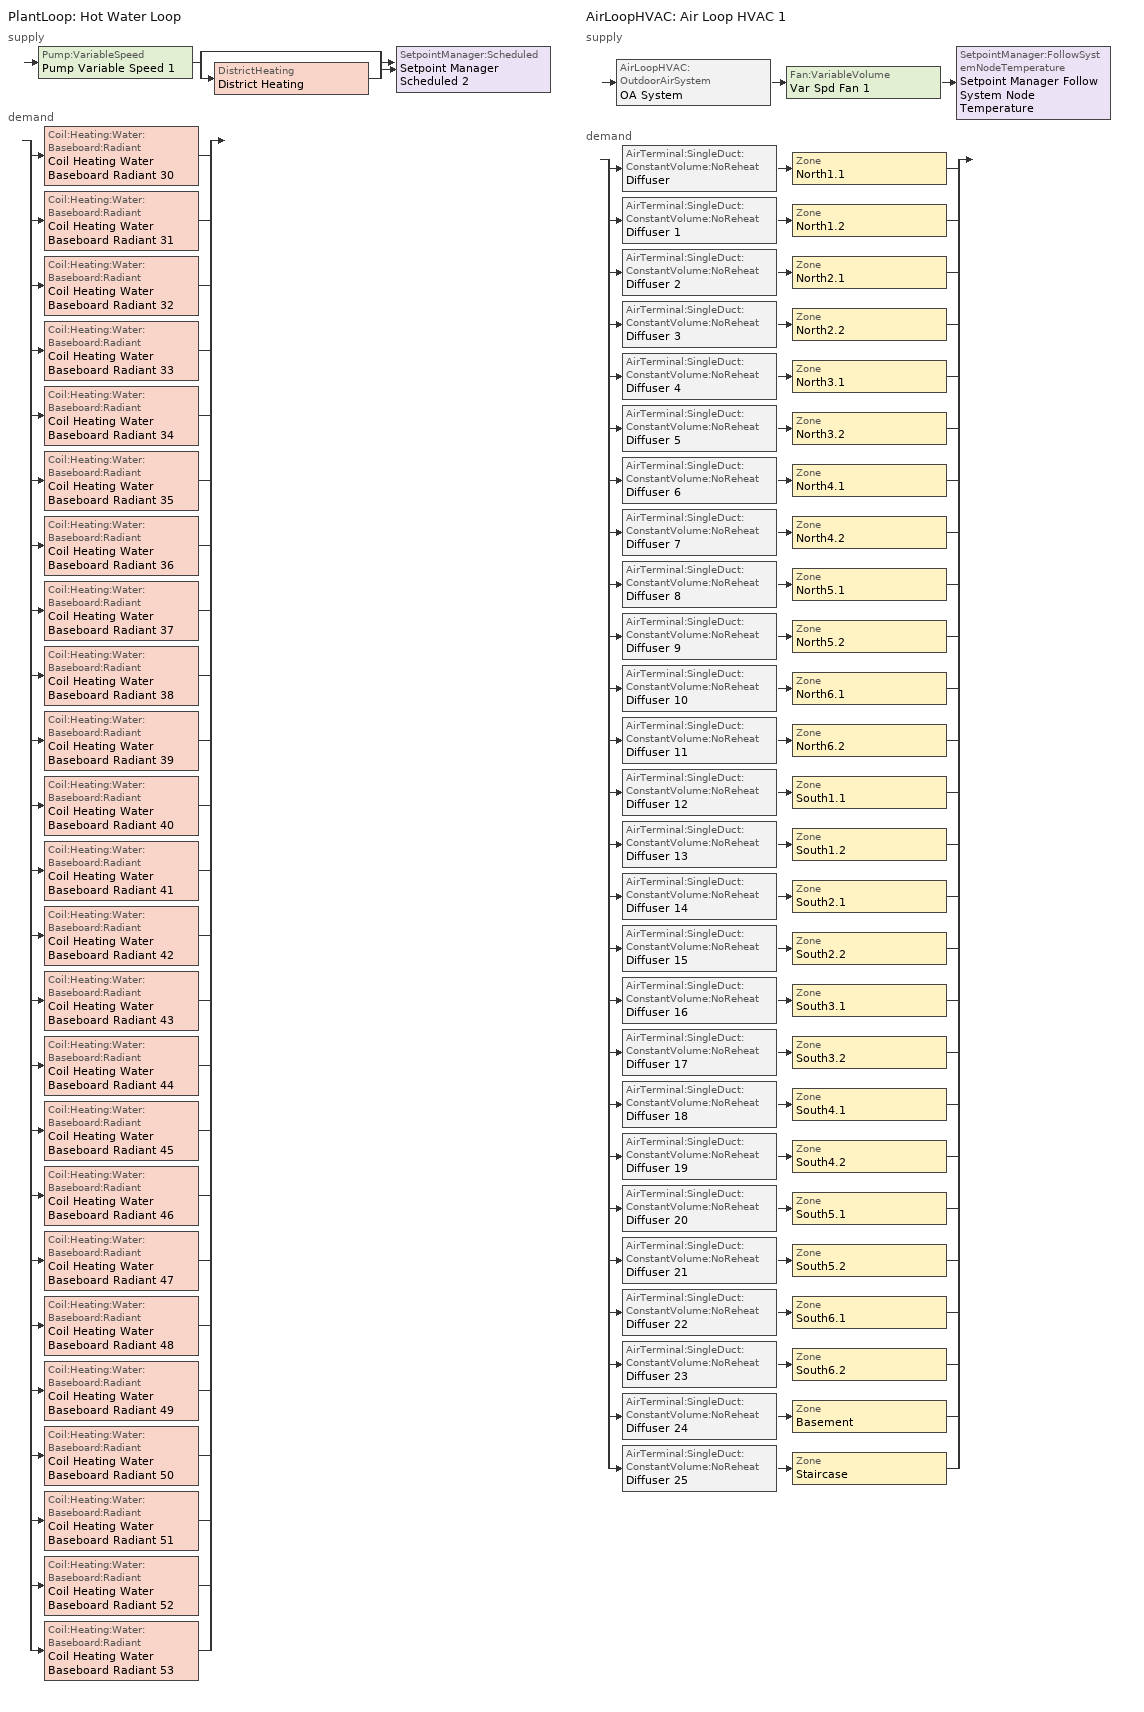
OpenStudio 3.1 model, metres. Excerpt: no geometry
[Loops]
PlantLoop 'Hot Water Loop'
 supply: Pump:VariableSpeed 'Pump Variable Speed 1' > split
  | bypass
  | DistrictHeating 'District Heating'
  join > SetpointManager:Scheduled 'Setpoint Manager Scheduled 2'
 demand: split
  | Coil:Heating:Water:Baseboard:Radiant 'Coil Heating Water Baseboard Radiant 30'
  | Coil:Heating:Water:Baseboard:Radiant 'Coil Heating Water Baseboard Radiant 31'
  | Coil:Heating:Water:Baseboard:Radiant 'Coil Heating Water Baseboard Radiant 32'
  | Coil:Heating:Water:Baseboard:Radiant 'Coil Heating Water Baseboard Radiant 33'
  | Coil:Heating:Water:Baseboard:Radiant 'Coil Heating Water Baseboard Radiant 34'
  | Coil:Heating:Water:Baseboard:Radiant 'Coil Heating Water Baseboard Radiant 35'
  | Coil:Heating:Water:Baseboard:Radiant 'Coil Heating Water Baseboard Radiant 36'
  | Coil:Heating:Water:Baseboard:Radiant 'Coil Heating Water Baseboard Radiant 37'
  | Coil:Heating:Water:Baseboard:Radiant 'Coil Heating Water Baseboard Radiant 38'
  | Coil:Heating:Water:Baseboard:Radiant 'Coil Heating Water Baseboard Radiant 39'
  | Coil:Heating:Water:Baseboard:Radiant 'Coil Heating Water Baseboard Radiant 40'
  | Coil:Heating:Water:Baseboard:Radiant 'Coil Heating Water Baseboard Radiant 41'
  | Coil:Heating:Water:Baseboard:Radiant 'Coil Heating Water Baseboard Radiant 42'
  | Coil:Heating:Water:Baseboard:Radiant 'Coil Heating Water Baseboard Radiant 43'
  | Coil:Heating:Water:Baseboard:Radiant 'Coil Heating Water Baseboard Radiant 44'
  | Coil:Heating:Water:Baseboard:Radiant 'Coil Heating Water Baseboard Radiant 45'
  | Coil:Heating:Water:Baseboard:Radiant 'Coil Heating Water Baseboard Radiant 46'
  | Coil:Heating:Water:Baseboard:Radiant 'Coil Heating Water Baseboard Radiant 47'
  | Coil:Heating:Water:Baseboard:Radiant 'Coil Heating Water Baseboard Radiant 48'
  | Coil:Heating:Water:Baseboard:Radiant 'Coil Heating Water Baseboard Radiant 49'
  | Coil:Heating:Water:Baseboard:Radiant 'Coil Heating Water Baseboard Radiant 50'
  | Coil:Heating:Water:Baseboard:Radiant 'Coil Heating Water Baseboard Radiant 51'
  | Coil:Heating:Water:Baseboard:Radiant 'Coil Heating Water Baseboard Radiant 52'
  | Coil:Heating:Water:Baseboard:Radiant 'Coil Heating Water Baseboard Radiant 53'
AirLoopHVAC 'Air Loop HVAC 1'
 supply: AirLoopHVAC:OutdoorAirSystem 'OA System' > Fan:VariableVolume 'Var Spd Fan 1' > SetpointManager:FollowSystemNodeTemperature 'Setpoint Manager Follow System Node Temperature'
 demand: split
  | AirTerminal:SingleDuct:ConstantVolume:NoReheat 'Diffuser' > Zone 'North1.1'
  | AirTerminal:SingleDuct:ConstantVolume:NoReheat 'Diffuser 1' > Zone 'North1.2'
  | AirTerminal:SingleDuct:ConstantVolume:NoReheat 'Diffuser 2' > Zone 'North2.1'
  | AirTerminal:SingleDuct:ConstantVolume:NoReheat 'Diffuser 3' > Zone 'North2.2'
  | AirTerminal:SingleDuct:ConstantVolume:NoReheat 'Diffuser 4' > Zone 'North3.1'
  | AirTerminal:SingleDuct:ConstantVolume:NoReheat 'Diffuser 5' > Zone 'North3.2'
  | AirTerminal:SingleDuct:ConstantVolume:NoReheat 'Diffuser 6' > Zone 'North4.1'
  | AirTerminal:SingleDuct:ConstantVolume:NoReheat 'Diffuser 7' > Zone 'North4.2'
  | AirTerminal:SingleDuct:ConstantVolume:NoReheat 'Diffuser 8' > Zone 'North5.1'
  | AirTerminal:SingleDuct:ConstantVolume:NoReheat 'Diffuser 9' > Zone 'North5.2'
  | AirTerminal:SingleDuct:ConstantVolume:NoReheat 'Diffuser 10' > Zone 'North6.1'
  | AirTerminal:SingleDuct:ConstantVolume:NoReheat 'Diffuser 11' > Zone 'North6.2'
  | AirTerminal:SingleDuct:ConstantVolume:NoReheat 'Diffuser 12' > Zone 'South1.1'
  | AirTerminal:SingleDuct:ConstantVolume:NoReheat 'Diffuser 13' > Zone 'South1.2'
  | AirTerminal:SingleDuct:ConstantVolume:NoReheat 'Diffuser 14' > Zone 'South2.1'
  | AirTerminal:SingleDuct:ConstantVolume:NoReheat 'Diffuser 15' > Zone 'South2.2'
  | AirTerminal:SingleDuct:ConstantVolume:NoReheat 'Diffuser 16' > Zone 'South3.1'
  | AirTerminal:SingleDuct:ConstantVolume:NoReheat 'Diffuser 17' > Zone 'South3.2'
  | AirTerminal:SingleDuct:ConstantVolume:NoReheat 'Diffuser 18' > Zone 'South4.1'
  | AirTerminal:SingleDuct:ConstantVolume:NoReheat 'Diffuser 19' > Zone 'South4.2'
  | AirTerminal:SingleDuct:ConstantVolume:NoReheat 'Diffuser 20' > Zone 'South5.1'
  | AirTerminal:SingleDuct:ConstantVolume:NoReheat 'Diffuser 21' > Zone 'South5.2'
  | AirTerminal:SingleDuct:ConstantVolume:NoReheat 'Diffuser 22' > Zone 'South6.1'
  | AirTerminal:SingleDuct:ConstantVolume:NoReheat 'Diffuser 23' > Zone 'South6.2'
  | AirTerminal:SingleDuct:ConstantVolume:NoReheat 'Diffuser 24' > Zone 'Basement'
  | AirTerminal:SingleDuct:ConstantVolume:NoReheat 'Diffuser 25' > Zone 'Staircase'
[Sizing:Zone] Zone Cooling Design Supply Air Temperature Input Method=SupplyAirTemperature; Zone Cooling Design Supply Air Temperature {C}=14; Zone Cooling Design Supply Air Temperature Difference {deltaC}=11.11; Zone Heating Design Supply Air Temperature Input Method=SupplyAirTemperature; Zone Heating Design Supply Air Temperature {C}=40; Zone Heating Design Supply Air Temperature Difference {deltaC}=11.11; Zone Cooling Design Supply Air Humidity Ratio {kg-H2O/kg-air}=0.0085; Zone Heating Design Supply Air Humidity Ratio {kg-H2O/kg-air}=0.008; Cooling Design Air Flow Method=DesignDay; Heating Design Air Flow Method=DesignDay; Dedicated Outdoor Air System Control Strategy=NeutralSupplyAir
Name | Account for Dedicated Outdoor Air System | Dedicated Outdoor Air Low Setpoint Temperature for Design {C} | Dedicated Outdoor Air High Setpoint Temperature for Design {C}
North1.1; North1.2; North2.1; North2.2; North5.2; North6.1; North6.2; South1.1; South1.2; South2.1; South3.1; South3.2; North3.1; North3.2; North4.1; North4.2; North5.1; South4.1; South4.2; South5.1; South5.2; South6.1; South6.2; South2.2 | Yes | 19 | 21
Staircase; Basement | No | autosize | autosize
[Zone equipment]
North1.1: Diffuser, N1.1 - 3302
North1.2: Diffuser 1, N1.2 - 3302
North2.1: Diffuser 2, N2.1 - 3303
North2.2: Diffuser 3, N2.2 - 2937
North5.2: Diffuser 9, N5.2 - 2937
North6.1: Diffuser 10, N6.1 - 4771
North6.2: Diffuser 11, N6.2 - 4771
South1.1: Diffuser 12, S1.1 - 2937
South1.2: Diffuser 13, S1.2 - 2937
South2.1: Diffuser 14, S2.1 - 2937
South3.1: Diffuser 16, S3.1 -2936 1
South3.2: Diffuser 17, S3.2 - 2937
North3.1: Diffuser 4, N3.1 - 3303
North3.2: Diffuser 5, N3.2 - 2937
North4.1: Diffuser 6, N4.1 - 3303
North4.2: Diffuser 7, N4.2 - 2937
North5.1: Diffuser 8, N5.1 - 3303
South4.1: Diffuser 18, S4.1 - 2937
South4.2: Diffuser 19, S4.2 - 2937
South5.1: Diffuser 20, S5.1 - 2937
South5.2: Diffuser 21, S5.2 - 2937
South6.1: Diffuser 22, S6.1 - 4771
South6.2: Diffuser 23, S6.2 - 4771
Staircase: Diffuser 25
Basement: Diffuser 24
South2.2: Diffuser 15, S2.2 - 2937
[PlantLoop]
Hot Water Loop: Fluid Type=Water; Glycol Concentration=0; Maximum Loop Temperature {C}=90; Plant Loop Volume {m3}=Autocalculate; Load Distribution Scheme=Optimal
[Sizing:Plant]
Hot Water Loop: Loop Type=Heating; Design Loop Exit Temperature {C}=60; Loop Design Temperature Difference {deltaC}=20; Sizing Option=NonCoincident; Zone Timesteps in Averaging Window=1; Coincident Sizing Factor Mode=None
[Pump:VariableSpeed]
Pump Variable Speed 1: Pump Control Type=Intermittent; Skin Loss Radiative Fraction=0.5; Design Power Sizing Method=PowerPerFlowPerPressure; Design Electric Power per Unit Flow Rate {W/(m3/s)}=348701.1; Design Shaft Power per Unit Flow Rate per Unit Head {W-s/m3-Pa}=1.28205; Design Minimum Flow Rate Fraction=0
[SetpointManager:Scheduled]
Setpoint Manager Scheduled 2: Control Variable=Temperature; Schedule=Hot_Water_Temperature
[DistrictHeating]
District Heating: Nominal Capacity {W}=1000000
[AirLoopHVAC]
Air Loop HVAC 1: Availability Schedule=Always On Discrete; Design Supply Air Flow Rate {m3/s}=autosize; Design Return Air Flow Fraction of Supply Air Flow=1
[Sizing:System]
Air Loop HVAC 1: Type of Load to Size On=VentilationRequirement; Design Outdoor Air Flow Rate {m3/s}=Autosize; Central Heating Maximum System Air Flow Ratio=Autosize; Preheat Design Temperature {C}=7; Preheat Design Humidity Ratio {kg-H2O/kg-Air}=0.008; Precool Design Temperature {C}=12.8; Precool Design Humidity Ratio {kg-H2O/kg-Air}=0.008; Central Cooling Design Supply Air Temperature {C}=12.8; Central Heating Design Supply Air Temperature {C}=20; Sizing Option=NonCoincident; 100% Outdoor Air in Cooling=Yes; 100% Outdoor Air in Heating=Yes; Central Cooling Design Supply Air Humidity Ratio {kg-H2O/kg-Air}=0.0085; Central Heating Design Supply Air Humidity Ratio {kg-H2O/kg-Air}=0.008; Cooling Design Air Flow Method=DesignDay; Cooling Design Air Flow Rate {m3/s}=0; Heating Design Air Flow Method=DesignDay; Heating Design Air Flow Rate {m3/s}=0; System Outdoor Air Method=ZoneSum; Zone Maximum Outdoor Air Fraction=1; Cooling Supply Air Flow Rate Per Floor Area {m3/s-m2}=0.00996765; Cooling Fraction of Autosized Cooling Supply Air Flow Rate=1; Cooling Supply Air Flow Rate Per Unit Cooling Capacity {m3/s-W}=3.94755e-05; Heating Supply Air Flow Rate Per Floor Area {m3/s-m2}=0.00996765; Heating Fraction of Autosized Heating Supply Air Flow Rate=1; Heating Fraction of Autosized Cooling Supply Air Flow Rate=1; Heating Supply Air Flow Rate Per Unit Heating Capacity {m3/s-W}=3.15882e-05; Cooling Design Capacity Method=CoolingDesignCapacity; Cooling Design Capacity {W}=autosize; Cooling Design Capacity Per Floor Area {W/m2}=234.7; Fraction of Autosized Cooling Design Capacity=1; Heating Design Capacity Method=HeatingDesignCapacity; Heating Design Capacity {W}=autosize; Heating Design Capacity Per Floor Area {W/m2}=157; Fraction of Autosized Heating Design Capacity=1; Central Cooling Capacity Control Method=OnOff
[AirLoopHVAC:OutdoorAirSystem]
OA System: Controller=Outdoor Air Controller
[Controller:OutdoorAir]
Outdoor Air Controller: Minimum Outdoor Air Flow Rate {m3/s}=Autosize; Maximum Outdoor Air Flow Rate {m3/s}=Autosize; Economizer Control Type=NoEconomizer; Economizer Control Action Type=ModulateFlow; Economizer Maximum Limit Dry-Bulb Temperature {C}=28; Economizer Maximum Limit Enthalpy {J/kg}=64000; Economizer Minimum Limit Dry-Bulb Temperature {C}=-100; Lockout Type=NoLockout; Minimum Limit Type=FixedMinimum; Controller Mechanical Ventilation=Controller Mechanical Ventilation 1; High Humidity Control=No; Heat Recovery Bypass Control Type=BypassWhenOAFlowGreaterThanMinimum
[Controller:MechanicalVentilation]
Controller Mechanical Ventilation 1: Availability Schedule=Always On Discrete hvac_library; System Outdoor Air Method=ZoneSum
[SetpointManager:FollowSystemNodeTemperature]
Setpoint Manager Follow System Node Temperature: Control Variable=Temperature; Reference Temperature Type=NodeDryBulb; Offset Temperature Difference {deltaC}=0; Maximum Limit Setpoint Temperature {C}=20; Minimum Limit Setpoint Temperature {C}=18
[AirTerminal:SingleDuct:ConstantVolume:NoReheat] Availability Schedule=Always On Discrete hvac_library; Maximum Air Flow Rate {m3/s}=AutoSize
Diffuser; Diffuser 1; Diffuser 2; Diffuser 3; Diffuser 4; Diffuser 5; Diffuser 6; Diffuser 7; Diffuser 8; Diffuser 9; Diffuser 10; Diffuser 11; Diffuser 12; Diffuser 13; Diffuser 14; Diffuser 15; Diffuser 16; Diffuser 17; Diffuser 18; Diffuser 19; Diffuser 20; Diffuser 21; Diffuser 22; Diffuser 23; Diffuser 24; Diffuser 25
[ZoneHVAC:Baseboard:RadiantConvective:Water] Availability Schedule=Always On Discrete hvac_library; Fraction of Radiant Energy Incident on People=0.3
Name | Heating Coil | Fraction Radiant
N1.1 - 3302 | Coil Heating Water Baseboard Radiant 30 | 0.9
N1.2 - 3302 | Coil Heating Water Baseboard Radiant 31 | 0.9
N2.1 - 3303 | Coil Heating Water Baseboard Radiant 32 | 0.9
N2.2 - 2937 | Coil Heating Water Baseboard Radiant 33 | 0.9
N3.1 - 3303 | Coil Heating Water Baseboard Radiant 34 | 0.9
N3.2 - 2937 | Coil Heating Water Baseboard Radiant 35 | 0.9
N4.1 - 3303 | Coil Heating Water Baseboard Radiant 36 | 0.9
N4.2 - 2937 | Coil Heating Water Baseboard Radiant 37 | 0.3
N5.1 - 3303 | Coil Heating Water Baseboard Radiant 38 | 0.9
N5.2 - 2937 | Coil Heating Water Baseboard Radiant 39 | 0.3
N6.1 - 4771 | Coil Heating Water Baseboard Radiant 40 | 0.3
N6.2 - 4771 | Coil Heating Water Baseboard Radiant 41 | 0.3
S1.1 - 2937 | Coil Heating Water Baseboard Radiant 42 | 0.3
S1.2 - 2937 | Coil Heating Water Baseboard Radiant 43 | 0.3
S2.1 - 2937 | Coil Heating Water Baseboard Radiant 44 | 0.3
S2.2 - 2937 | Coil Heating Water Baseboard Radiant 45 | 0.3
S3.1 -2936 1 | Coil Heating Water Baseboard Radiant 46 | 0.3
S3.2 - 2937 | Coil Heating Water Baseboard Radiant 47 | 0.3
S4.1 - 2937 | Coil Heating Water Baseboard Radiant 48 | 0.3
S4.2 - 2937 | Coil Heating Water Baseboard Radiant 49 | 0.3
S5.1 - 2937 | Coil Heating Water Baseboard Radiant 50 | 0.3
S5.2 - 2937 | Coil Heating Water Baseboard Radiant 51 | 0.3
S6.1 - 4771 | Coil Heating Water Baseboard Radiant 52 | 0.3
S6.2 - 4771 | Coil Heating Water Baseboard Radiant 53 | 0.3
[Coil:Heating:Water:Baseboard:Radiant] Rated Average Water Temperature {C}=72.5; Heating Design Capacity Method=HeatingDesignCapacity; Heating Design Capacity Per Floor Area {W/m2}=0; Fraction of Autosized Heating Design Capacity=1; Convergence Tolerance=0.001
Name | Rated Water Mass Flow Rate {kg/s} | Heating Design Capacity {W} | Maximum Water Flow Rate {m3/s}
Coil Heating Water Baseboard Radiant 30; Coil Heating Water Baseboard Radiant 31; Coil Heating Water Baseboard Radiant 32; Coil Heating Water Baseboard Radiant 34; Coil Heating Water Baseboard Radiant 36; Coil Heating Water Baseboard Radiant 38 | 0.05626 | 3302 | 0.0001054
Coil Heating Water Baseboard Radiant 33; Coil Heating Water Baseboard Radiant 35; Coil Heating Water Baseboard Radiant 37; Coil Heating Water Baseboard Radiant 39; Coil Heating Water Baseboard Radiant 42; Coil Heating Water Baseboard Radiant 43; Coil Heating Water Baseboard Radiant 44; Coil Heating Water Baseboard Radiant 45; Coil Heating Water Baseboard Radiant 46; Coil Heating Water Baseboard Radiant 47; Coil Heating Water Baseboard Radiant 48; Coil Heating Water Baseboard Radiant 49; Coil Heating Water Baseboard Radiant 50; Coil Heating Water Baseboard Radiant 51 | 0.04678 | 2936 | 9.36e-05
Coil Heating Water Baseboard Radiant 40; Coil Heating Water Baseboard Radiant 41; Coil Heating Water Baseboard Radiant 52; Coil Heating Water Baseboard Radiant 53 | 0.076 | 4770 | 0.000152
[Fan:VariableVolume]
Var Spd Fan 1: Availability Schedule=Always On Discrete hvac_library; Fan Efficiency=0.6045; Pressure Rise {Pa}=1017.592; Maximum Flow Rate {m3/s}=Autosize; Fan Power Minimum Flow Rate Input Method=Fraction; Fan Power Minimum Flow Fraction=0; Fan Power Minimum Air Flow Rate {m3/s}=0; Motor Efficiency=0.93; Motor In Airstream Fraction=1; Fan Power Coefficient 1=0.0407599; Fan Power Coefficient 2=0.088045; Fan Power Coefficient 3=-0.0729261; Fan Power Coefficient 4=0.94374; Fan Power Coefficient 5=0
[Schedule:Ruleset]
Name | Default Day Schedule | Summer Design Day Schedule | Winter Design Day Schedule
Heating | Schedule Day 2
Hot_Water_Temperature | Hot_Water_Temperature_Default | Hot_Water_Temperature_Summer_Design_Day | Hot_Water_Temperature_Winter_Design_Day
[Schedule:Day]
Schedule Day 2: 24, 0, 16
Schedule Day 4; Schedule Day 3: 24, 0, 20
Hot_Water_Temperature_Default: 24, 0, 80
Hot_Water_Temperature_Summer_Design_Day; Hot_Water_Temperature_Winter_Design_Day: 24, 0, 67
[Schedule:Rule] Schedule Ruleset=Heating; Apply Sunday=Yes; Apply Monday=Yes; Apply Tuesday=Yes; Apply Wednesday=Yes; Apply Thursday=Yes; Apply Friday=Yes; Apply Saturday=Yes; Date Specification Type=DateRange
Name | Rule Order | Day Schedule | Start Month | Start Day | End Month | End Day
Jan-Apr | 0 | Schedule Day 4 | 1 | 1 | 6 | 1
Sept-Dec | 1 | Schedule Day 3 | 8 | 14 | 12 | 31
[Schedule:Constant] Value=1
Always On Discrete; Always On Discrete hvac_library
